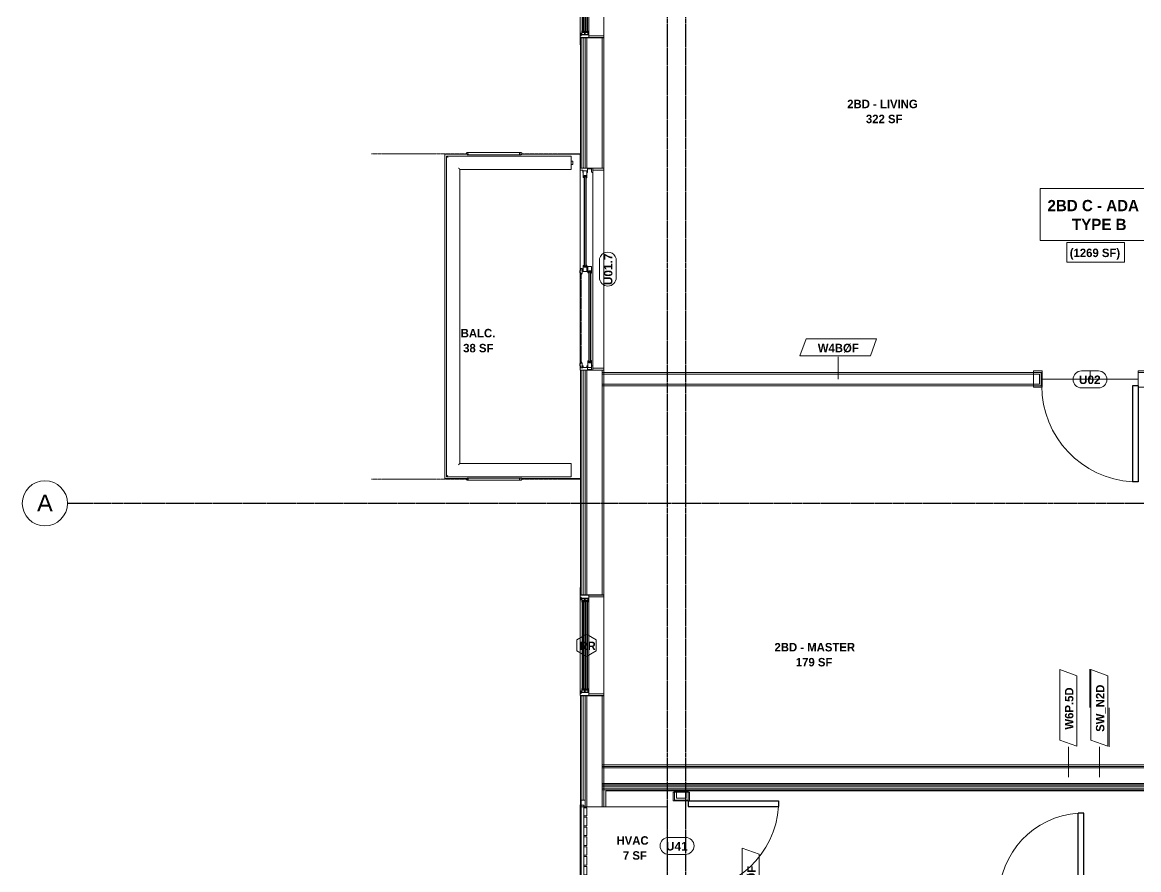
# Model space of a CAD drawing. Header units: inches. Extents: x -4058 to -1781, y 9814 to 12264.
# Drawn here: x -4057.8 to -3662.6, y 11717.5 to 12017.5 of the extents above; entities that cross this region are included whole.
import ezdxf

# ---------------------------------------------------------------- set-up
doc = ezdxf.new("R2010")
doc.units = ezdxf.units.IN
doc.header["$MEASUREMENT"] = 0
for name, pattern in [('Center 1_4_', [0.53125, 0.25, -0.09375, 0.09375, -0.09375]), ('Dash', [0.25, 0.125, -0.125]), ('Grid Line 1_2_', [0.875, 0.5, -0.125, 0.125, -0.125])]:
    doc.linetypes.add(name, pattern=pattern)
for name, color, linetype, lineweight in [('0-1', 7, 'Continuous', 5), ('0-2', 7, 'Continuous', 9), ('0-4', 165, 'Continuous', 5), ('A-AREA-IDEN', 2, 'Continuous', 9), ('A-DETL-CNTR-1', 7, 'Center 1_4_', 9), ('A-DETL-GENF-1', 7, 'Continuous', 9), ('A-DETL-GENF-2', 92, 'Continuous', 18), ('A-DETL-GENF-HDLN-1', 7, 'Dash', 9), ('A-DETL-GENF-HDLN-2', 1, 'Continuous', 18), ('A-DOOR', 31, 'Continuous', 18), ('A-DOOR-1', 7, 'Continuous', 9), ('A-DOOR-3', 31, 'Continuous', 9), ('A-DOOR-4', 31, 'Continuous', 30), ('A-DOOR-FRAM-1', 7, 'Continuous', 9), ('A-DOOR-IDEN', 31, 'Continuous', 9), ('A-FLOR-1', 7, 'Continuous', 9), ('A-FLOR-2', 192, 'Continuous', 9), ('A-FLOR-HRAL-1', 7, 'Continuous', 9), ('A-GENM-1', 7, 'Continuous', 9), ('A-GLAZ', 151, 'Continuous', 18), ('A-GLAZ-1', 10, 'Continuous', 30), ('A-GLAZ-2', 7, 'Continuous', 9), ('A-GLAZ-IDEN', 152, 'Continuous', 9), ('A-WALL', 113, 'Continuous', 18), ('A-WALL-1', 7, 'Continuous', 9), ('A-WALL-2', 250, 'Continuous', 18), ('A-WALL-3', 113, 'Continuous', 9), ('A-WALL-IDEN', 211, 'Continuous', 9), ('I-WALL-1', 7, 'Continuous', 9), ('S-BEAM-1', 7, 'Continuous', 9), ('S-GRID-1', 1, 'Grid Line 1_2_', 30), ('S-GRID-IDEN', 1, 'Continuous', 9), ('S-GRID-IDEN-1', 147, 'Continuous', 9)]:
    doc.layers.add(name, color=color, linetype=linetype, lineweight=lineweight)
doc.styles.add('Arial', font='arial.ttf', dxfattribs={"height": 6})
doc.styles.add('Arial_B', font='arialbd.ttf', dxfattribs={"height": 3})
doc.styles.add('Century Gothic_B', font='GOTHICB.TTF', dxfattribs={"height": 3})
doc.styles.add('Century Gothic_B_1', font='GOTHICB.TTF', dxfattribs={"height": 4})

# ---------------------------------------------------------------- blocks, each defined once
blk = doc.blocks.new('Door-Sliding-Marvin-2_Panel_Patio_Door-Essential - RL-MARVIN ESSENTIAL SLIDING - 6_-0_X6_-10_ - 2ND FLOOR-3440611-UNIT PLANS - 2ND FLOOR')
at = {"layer": 'A-DETL-GENF-1'}
for p, q in [((-32.87, -2.72), (-32.87, -2.27)), ((-32.61, -2.72), (-32.61, -2.27))]:
    blk.add_line(p, q, dxfattribs=at)
at = {"layer": 'A-DETL-GENF-2'}
for p, q in [((-35.75, 4.19), (-35.06, 4.19)), ((-35.75, 0.22), (-35.75, 4.19)), ((-35.06, 4.19), (-35.06, 0.22)), ((35.06, 4.19), (35.75, 4.19)), ((35.06, 0.22), (35.06, 4.19)), ((35.75, 4.19), (35.75, 0.22)), ((-35.06, 0.22), (-35.75, 0.22)), ((-35.75, 0.19), (-34.25, 0.19)), ((-35.75, -4.28), (-35.75, 0.19)), ((-34.25, 0.19), (-34.25, -0.1)), ((35.75, 0.22), (35.06, 0.22)), ((-37.25, -3.19), (-37.25, -3.23)), ((-35.91, -3.19), (-37.25, -3.19)), ((-35.75, -3.23), (-37.25, -3.23)), ((-35.75, -3.08), (-35.91, -3.08)), ((-35.91, -3.19), (-35.91, -3.08)), ((-35.5, -0.25), (-34.39, -0.25)), ((-35.5, -1.63), (-35.5, -0.25)), ((-35.5, -1.63), (-34.25, -1.63)), ((-34.25, -3.31), (-35, -3.31)), ((-35, -3.31), (-35, -4.28)), ((-32.41, -1.94), (-34.81, -1.94)), ((-34.81, -1.94), (-34.81, -3.19)), ((-34.81, -3.19), (-32.46, -3.19)), ((-34.39, -0.25), (-34.25, -0.1)), ((-34.25, -1.63), (-34.25, -1.94)), ((-34.25, -3.19), (-34.25, -3.31)), ((-33.09, -2.13), (-32.34, -2.13)), ((-33.09, -2.88), (-33.09, -2.13)), ((-32.38, -2.88), (-33.09, -2.88)), ((-32.98, -2.27), (-32.98, -2.13)), ((-32.98, -2.72), (-32.98, -2.88)), ((-32.46, -3.19), (-32.38, -2.88)), ((-32.34, -2), (-32.41, -1.94)), ((-32.34, -2.13), (-32.34, -2)), ((-35, -4.28), (-35.75, -4.28))]:
    blk.add_line(p, q, dxfattribs=at)
at = {"layer": 'A-DETL-GENF-HDLN-1'}
blk.add_line((1.75, -3.94), (33.01, -3.94), dxfattribs=at)
at = {"layer": 'A-DETL-GENF-HDLN-2'}
for p, q in [((35.75, 0.19), (34.25, 0.19)), ((34.25, 0.19), (34.25, -0.1)), ((35.75, -4.28), (35.75, 0.19)), ((-32.87, -2.72), (-32.87, -2.27)), ((-32.61, -2.72), (-32.61, -2.27)), ((-1.41, -2), (-1.34, -1.94)), ((-1.41, -2.13), (-1.41, -2)), ((-0.66, -2.13), (-1.41, -2.13)), ((-1.29, -3.19), (-1.38, -2.88)), ((-1.38, -2.88), (-0.66, -2.88)), ((-1.34, -1.94), (0.87, -1.94)), ((0.87, -3.19), (-1.29, -3.19)), ((-1.14, -2.72), (-1.14, -2.27)), ((1.34, -0.25), (-0.88, -0.25)), ((-0.88, -0.25), (-0.88, -1.72)), ((-0.88, -1.5), (1.29, -1.5)), ((0.24, -1.82), (-0.88, -1.72)), ((-0.88, -2.72), (-0.88, -2.27)), ((-0.77, -2.27), (-0.77, -2.13)), ((-0.77, -2.72), (-0.77, -2.88)), ((-0.66, -2.88), (-0.66, -2.13)), ((-0.24, -1.58), (-0.43, -1.58)), ((-0.43, -1.58), (-0.43, -1.68)), ((-0.43, -1.68), (0.43, -1.76)), ((-0.24, -1.51), (-0.24, -1.58)), ((-0.24, -1.62), (-0.24, -1.7)), ((-0.24, -1.62), (0.87, -1.72)), ((-0.24, -4.05), (-0.24, -3.53)), ((-0.24, -3.53), (1.51, -3.53)), ((0.24, -1.82), (0.24, -1.74)), ((0.24, -1.86), (0.43, -1.86)), ((0.24, -1.93), (0.24, -1.86)), ((0.43, -1.86), (0.43, -1.76)), ((0.66, -1.19), (0.66, -0.44)), ((0.66, -0.44), (1.41, -0.44)), ((1.37, -1.19), (0.66, -1.19)), ((0.77, -0.58), (0.77, -0.44)), ((0.77, -1.04), (0.77, -1.19)), ((0.87, -1.72), (0.87, -3.19)), ((0.88, -1.04), (0.88, -0.58)), ((1.14, -1.04), (1.14, -0.58)), ((1.29, -1.5), (1.37, -1.19)), ((1.41, -0.31), (1.34, -0.25)), ((1.41, -0.44), (1.41, -0.31)), ((1.51, -3.53), (1.51, -3.65)), ((1.51, -3.65), (1.75, -3.65)), ((1.51, -3.69), (1.51, -4.05)), ((1.71, -3.69), (1.51, -3.69)), ((1.64, -3.83), (1.64, -3.94)), ((1.64, -3.83), (1.71, -3.83)), ((1.75, -3.94), (1.64, -3.94)), ((1.71, -3.83), (1.71, -3.69)), ((1.75, -3.65), (1.75, -3.94)), ((32.41, -0.31), (32.47, -0.25)), ((32.41, -0.44), (32.41, -0.31)), ((33.16, -0.44), (32.41, -0.44)), ((32.52, -1.5), (32.44, -1.19)), ((32.44, -1.19), (33.16, -1.19)), ((32.47, -0.25), (34.84, -0.25)), ((34.84, -1.5), (32.52, -1.5)), ((32.68, -1.04), (32.68, -0.58)), ((32.93, -1.04), (32.93, -0.58)), ((33.25, -3.65), (33.01, -3.65)), ((33.01, -3.65), (33.01, -3.94)), ((33.01, -3.94), (33.12, -3.94)), ((33.04, -0.58), (33.04, -0.44)), ((33.04, -1.04), (33.04, -1.19)), ((33.05, -3.69), (33.25, -3.69)), ((33.05, -3.83), (33.05, -3.69)), ((33.12, -3.83), (33.05, -3.83)), ((33.12, -3.83), (33.12, -3.94)), ((33.16, -1.19), (33.16, -0.44)), ((33.25, -3.53), (33.25, -3.65)), ((35, -3.53), (33.25, -3.53)), ((33.25, -3.69), (33.25, -4.05)), ((34.39, -0.25), (34.25, -0.1)), ((35.5, -1.63), (34.25, -1.63)), ((34.25, -1.63), (34.25, -1.94)), ((34.81, -1.94), (34.25, -1.94)), ((34.81, -3.19), (34.25, -3.19)), ((34.25, -3.19), (34.25, -3.31)), ((34.25, -3.31), (35, -3.31)), ((35.5, -0.25), (34.39, -0.25)), ((34.81, -1.94), (34.81, -3.19)), ((34.84, -0.25), (34.84, -1.5)), ((35, -3.31), (35, -4.28)), ((35.5, -1.63), (35.5, -0.25)), ((35.75, -3.08), (35.9, -3.08)), ((35.75, -3.23), (37.25, -3.23)), ((35.9, -3.19), (35.9, -3.08)), ((35.9, -3.19), (37.25, -3.19)), ((37.25, -3.19), (37.25, -3.23)), ((0.34, -4.05), (-0.24, -4.05)), ((0.6, -4.36), (0.34, -4.05)), ((1.35, -4.36), (0.6, -4.36)), ((1.35, -4.05), (1.51, -4.05)), ((1.35, -4.05), (1.35, -4.36)), ((33.41, -4.05), (33.25, -4.05)), ((33.41, -4.05), (33.41, -4.36)), ((33.41, -4.36), (34.16, -4.36)), ((34.16, -4.36), (34.42, -4.05)), ((34.42, -4.05), (35, -4.05)), ((35, -4.28), (35.75, -4.28))]:
    blk.add_line(p, q, dxfattribs=at)
at = {"layer": 'A-DOOR'}
for p, q in [((-32.98, -2.13), (-0.77, -2.13)), ((-32.98, -2.27), (-0.77, -2.27)), ((-32.98, -2.72), (-0.77, -2.72)), ((-32.98, -2.88), (-0.77, -2.88)), ((0.77, -0.44), (33.04, -0.44)), ((0.77, -0.58), (33.04, -0.58)), ((0.77, -1.04), (33.04, -1.04)), ((0.77, -1.19), (33.04, -1.19))]:
    blk.add_line(p, q, dxfattribs=at)
at = {"layer": 'A-DOOR-1'}
for p, q in [((-40.68, -4.25), (-40.68, -4.19)), ((-35.75, -4.25), (-40.68, -4.25)), ((-35.75, -4.25), (-35.75, -4.19)), ((35.75, -4.19), (-35.75, -4.19)), ((35.75, -4.25), (-35.75, -4.25)), ((35.75, -4.19), (35.75, -4.25))]:
    blk.add_line(p, q, dxfattribs=at)
at = {"layer": 'A-DOOR-FRAM-1'}
for p, q in [((-35.75, 0.19), (35.75, 0.19)), ((-35.75, -4.28), (-35.75, 0.19)), ((35.75, 0.19), (35.75, -4.28)), ((35.75, -4.28), (-35.75, -4.28))]:
    blk.add_line(p, q, dxfattribs=at)
blk = doc.blocks.new('Window-Double_Hung-Marvin-Essential - 1-WIDE _TEMP LOWER_ ESDH3066-3454270-UNIT PLANS - 2ND FLOOR')
at = {"layer": 'A-DETL-GENF-HDLN-1'}
blk.add_line((16.1, 4.22), (-16.5, 4.22), dxfattribs=at)
at = {"layer": 'A-DETL-GENF-HDLN-2'}
for p, q in [((-17.75, 4.28), (-17.16, 4.28)), ((-17.75, 4.28), (-17.75, 1.19)), ((-17.08, 3.87), (-17.16, 4.28)), ((-16.85, 4.25), (-16.85, 3.87)), ((-16.3, 4.25), (-16.85, 4.25)), ((-16.3, 4.01), (-16.3, 4.25)), ((-16.18, 4.01), (-16.3, 4.01)), ((-16.19, 3.97), (-16.1, 3.97)), ((-16.19, 3.87), (-16.19, 3.97)), ((-16.18, 4.22), (-16.1, 4.22)), ((-16.18, 4.22), (-16.18, 4.01)), ((-16.1, 3.97), (-16.1, 4.22)), ((16.18, 4.22), (16.1, 4.22)), ((16.1, 3.97), (16.1, 4.22)), ((16.19, 3.97), (16.1, 3.97)), ((16.18, 4.22), (16.18, 4.01)), ((16.18, 4.01), (16.3, 4.01)), ((16.19, 3.87), (16.19, 3.97)), ((16.3, 4.01), (16.3, 4.25)), ((16.3, 4.25), (16.85, 4.25)), ((16.85, 4.25), (16.85, 3.87)), ((17.08, 3.87), (17.16, 4.28)), ((17.75, 4.28), (17.16, 4.28)), ((17.75, 4.28), (17.75, 1.19)), ((-19.25, 3.23), (-19.25, 3.19)), ((-17.75, 3.23), (-19.25, 3.23)), ((-19.25, 3.19), (-17.9, 3.19)), ((-17.9, 3.19), (-17.9, 3.08)), ((-17.9, 3.08), (-17.75, 3.08)), ((-16.72, 1.19), (-17.75, 1.19)), ((-17.13, 1.16), (-17.13, -4.19)), ((-17.08, 3.87), (-16.19, 3.87)), ((-16.38, 3.77), (-16.72, 3.77)), ((-16.72, 3.77), (-16.72, 1.19)), ((-15.34, 3.69), (-16.56, 3.69)), ((-16.56, 2.75), (-16.56, 3.69)), ((-16.56, 2.75), (-15.34, 2.75)), ((-15.34, 2.47), (-16.56, 2.47)), ((-16.56, 1.53), (-16.56, 2.47)), ((-16.56, 1.53), (-15.34, 1.53)), ((-16.38, 3.87), (-16.38, 3.77)), ((-15.94, 2.87), (-15.94, 3.59)), ((-15.94, 3.59), (-15.28, 3.59)), ((-15.28, 2.87), (-15.94, 2.87)), ((-15.94, 1.65), (-15.94, 2.37)), ((-15.94, 2.37), (-15.28, 2.37)), ((-15.28, 1.65), (-15.94, 1.65)), ((-15.84, 2.88), (-15.84, 3.57)), ((-15.84, 1.66), (-15.84, 2.35)), ((-15.54, 3.01), (-15.54, 3.45)), ((-15.54, 1.79), (-15.54, 2.23)), ((-15.34, 3.69), (-15.28, 3.63)), ((-15.34, 2.75), (-15.28, 2.81)), ((-15.34, 2.47), (-15.28, 2.41)), ((-15.34, 1.53), (-15.28, 1.59)), ((-15.28, 3.59), (-15.28, 3.63)), ((-15.28, 2.81), (-15.28, 2.87)), ((-15.28, 2.37), (-15.28, 2.41)), ((-15.28, 1.59), (-15.28, 1.65)), ((15.34, 3.69), (15.28, 3.63)), ((15.28, 3.59), (15.28, 3.63)), ((15.94, 3.59), (15.28, 3.59)), ((15.28, 2.81), (15.28, 2.87)), ((15.28, 2.87), (15.94, 2.87)), ((15.34, 2.75), (15.28, 2.81)), ((15.34, 2.47), (15.28, 2.41)), ((15.28, 2.37), (15.28, 2.41)), ((15.94, 2.37), (15.28, 2.37)), ((15.28, 1.59), (15.28, 1.65)), ((15.28, 1.65), (15.94, 1.65)), ((15.34, 1.53), (15.28, 1.59)), ((15.34, 3.69), (16.56, 3.69)), ((16.56, 2.75), (15.34, 2.75)), ((15.34, 2.47), (16.56, 2.47)), ((16.56, 1.53), (15.34, 1.53)), ((15.54, 3.01), (15.54, 3.45)), ((15.54, 1.79), (15.54, 2.23)), ((15.84, 2.88), (15.84, 3.57)), ((15.84, 1.66), (15.84, 2.35)), ((15.94, 2.87), (15.94, 3.59)), ((15.94, 1.65), (15.94, 2.37)), ((17.08, 3.87), (16.19, 3.87)), ((16.38, 3.87), (16.38, 3.77)), ((16.38, 3.77), (16.72, 3.77)), ((16.56, 2.75), (16.56, 3.69)), ((16.56, 1.53), (16.56, 2.47)), ((16.72, 3.77), (16.72, 1.19)), ((16.72, 1.19), (17.75, 1.19)), ((17.12, -4.19), (17.12, 1.16)), ((17.75, 3.23), (19.25, 3.23)), ((17.9, 3.08), (17.75, 3.08)), ((17.9, 3.19), (17.9, 3.08)), ((19.25, 3.19), (17.9, 3.19)), ((19.25, 3.23), (19.25, 3.19)), ((-17.13, -4.19), (-17.75, -4.19)), ((17.12, -4.19), (17.75, -4.19))]:
    blk.add_line(p, q, dxfattribs=at)
at = {"layer": 'A-GLAZ'}
for p, q in [((15.84, 3.57), (-15.84, 3.57)), ((15.84, 3.45), (-15.84, 3.45)), ((15.84, 3.01), (-15.84, 3.01)), ((15.84, 2.88), (-15.84, 2.88)), ((15.84, 2.35), (-15.84, 2.35)), ((15.84, 2.23), (-15.84, 2.23)), ((15.84, 1.79), (-15.84, 1.79)), ((15.84, 1.66), (-15.84, 1.66))]:
    blk.add_line(p, q, dxfattribs=at)
at = {"layer": 'A-GLAZ-1'}
for p, q in [((-17.75, 4.28), (-17.75, 1.19)), ((17.75, 1.19), (17.75, 4.28)), ((-17.75, 1.16), (-17.75, -4.19)), ((17.75, -4.19), (17.75, 1.16))]:
    blk.add_line(p, q, dxfattribs=at)
at = {"layer": 'A-GLAZ-2'}
for p, q in [((17.75, 4.28), (-17.75, 4.28)), ((20.46, 4.25), (17.75, 4.25)), ((17.75, 4.19), (20.46, 4.19)), ((20.46, 4.19), (20.46, 4.25)), ((-17.75, 1.19), (17.75, 1.19)), ((-17.75, -4.19), (17.75, -4.19))]:
    blk.add_line(p, q, dxfattribs=at)
blk = doc.blocks.new('V-Series_EWC4_SPVU_RFA_2015 - 2ND AND 3RD FLOOR-2226480-UNIT PLANS - 2ND FLOOR')
at = {"layer": 'A-GENM-1'}
for p, q in [((-3859.97, 11740.34), (-3859.97, 11739.78)), ((-3858.97, 11740.34), (-3859.97, 11740.34)), ((-3859.97, 11739.78), (-3859.97, 11711.9)), ((-3858.97, 11739.78), (-3859.97, 11739.78)), ((-3859.97, 11739.78), (-3858.97, 11739.78)), ((-3858.97, 11739.78), (-3858.97, 11740.34)), ((-3858.97, 11711.9), (-3858.97, 11739.78)), ((-3829.54, 11739.78), (-3858.97, 11739.78)), ((-3858.97, 11739.78), (-3858.97, 11739.34)), ((-3858.97, 11739.34), (-3857.97, 11739.34)), ((-3857.97, 11739.34), (-3857.97, 11736.54)), ((-3829.54, 11711.9), (-3829.54, 11739.78)), ((-3857.97, 11736.54), (-3858.97, 11736.54)), ((-3858.97, 11736.54), (-3858.97, 11736.04)), ((-3858.97, 11736.04), (-3857.97, 11736.04)), ((-3857.97, 11736.04), (-3857.97, 11733.06)), ((-3857.97, 11733.06), (-3858.97, 11733.06)), ((-3858.97, 11733.06), (-3858.97, 11732.56)), ((-3858.97, 11732.56), (-3857.97, 11732.56)), ((-3857.97, 11732.56), (-3857.97, 11729.57)), ((-3857.97, 11729.57), (-3858.97, 11729.57)), ((-3858.97, 11729.57), (-3858.97, 11729.07)), ((-3858.97, 11729.07), (-3857.97, 11729.07)), ((-3857.97, 11729.07), (-3857.97, 11726.09)), ((-3857.97, 11726.09), (-3858.97, 11726.09)), ((-3858.97, 11726.09), (-3858.97, 11725.59)), ((-3858.97, 11725.59), (-3857.97, 11725.59)), ((-3857.97, 11722.61), (-3858.97, 11722.61)), ((-3858.97, 11722.61), (-3858.97, 11722.11)), ((-3857.97, 11725.59), (-3857.97, 11722.61)), ((-3858.97, 11722.11), (-3857.97, 11722.11)), ((-3857.97, 11719.12), (-3858.97, 11719.12)), ((-3858.97, 11719.12), (-3858.97, 11718.62)), ((-3858.97, 11718.62), (-3857.97, 11718.62)), ((-3857.97, 11722.11), (-3857.97, 11719.12)), ((-3857.97, 11718.62), (-3857.97, 11715.64)), ((-3857.97, 11715.64), (-3858.97, 11715.64)), ((-3858.97, 11715.64), (-3858.97, 11715.14)), ((-3858.97, 11715.14), (-3857.97, 11715.14)), ((-3857.97, 11715.14), (-3857.97, 11712.34)), ((-3859.97, 11711.9), (-3858.97, 11711.9)), ((-3859.97, 11711.9), (-3859.97, 11711.34)), ((-3858.97, 11711.9), (-3859.97, 11711.9)), ((-3859.97, 11711.34), (-3858.97, 11711.34)), ((-3857.97, 11712.34), (-3858.97, 11712.34)), ((-3858.97, 11712.34), (-3858.97, 11711.9)), ((-3858.97, 11711.34), (-3858.97, 11711.9)), ((-3858.97, 11711.9), (-3829.54, 11711.9))]:
    blk.add_line(p, q, dxfattribs=at)
blk = doc.blocks.new('Perforated Panel at Magic-Pak - hvac panel - 2nd floor 2-2702973-UNIT PLANS - 2ND FLOOR')
at = {"layer": 'A-GLAZ-2'}
for p, q in [((19.01, 4.19), (-19.01, 4.19)), ((-19.01, 4.12), (19.01, 4.12))]:
    blk.add_line(p, q, dxfattribs=at)
blk = doc.blocks.new('Window-Double_Hung-Marvin-Essential - 2-WIDE _TEMP ALL LOW_ ESDH3066-3454271-UNIT PLANS - 2ND FLOOR')
at = {"layer": 'A-DETL-GENF-HDLN-1'}
blk.add_line((16.1, -4.22), (-16.5, -4.22), dxfattribs=at)
at = {"layer": 'A-DETL-GENF-HDLN-2'}
for p, q in [((-17.13, 4.19), (-17.75, 4.19)), ((-17.13, -1.16), (-17.13, 4.19)), ((17.12, 4.19), (17.75, 4.19)), ((17.12, 4.19), (17.12, -1.16)), ((-19.25, -3.23), (-19.25, -3.19)), ((-19.25, -3.19), (-17.9, -3.19)), ((-17.75, -3.23), (-19.25, -3.23)), ((-17.9, -3.19), (-17.9, -3.08)), ((-17.9, -3.08), (-17.75, -3.08)), ((-16.72, -1.19), (-17.75, -1.19)), ((-17.75, -4.28), (-17.75, -1.19)), ((-17.08, -3.87), (-17.16, -4.28)), ((-17.08, -3.87), (-16.19, -3.87)), ((-16.85, -4.25), (-16.85, -3.87)), ((-16.72, -3.77), (-16.72, -1.19)), ((-16.38, -3.77), (-16.72, -3.77)), ((-16.56, -1.53), (-15.34, -1.53)), ((-16.56, -1.53), (-16.56, -2.47)), ((-15.34, -2.47), (-16.56, -2.47)), ((-16.56, -2.75), (-15.34, -2.75)), ((-16.56, -2.75), (-16.56, -3.69)), ((-15.34, -3.69), (-16.56, -3.69)), ((-16.38, -3.87), (-16.38, -3.77)), ((-16.19, -3.87), (-16.19, -3.97)), ((-15.28, -1.65), (-15.94, -1.65)), ((-15.94, -1.65), (-15.94, -2.37)), ((-15.94, -2.37), (-15.28, -2.37)), ((-15.28, -2.87), (-15.94, -2.87)), ((-15.94, -2.87), (-15.94, -3.59)), ((-15.94, -3.59), (-15.28, -3.59)), ((-15.84, -1.66), (-15.84, -2.35)), ((-15.84, -2.88), (-15.84, -3.57)), ((-15.54, -1.79), (-15.54, -2.23)), ((-15.54, -3.01), (-15.54, -3.45)), ((-15.34, -1.53), (-15.28, -1.59)), ((-15.34, -2.47), (-15.28, -2.41)), ((-15.34, -2.75), (-15.28, -2.81)), ((-15.34, -3.69), (-15.28, -3.63)), ((-15.28, -1.59), (-15.28, -1.65)), ((-15.28, -2.37), (-15.28, -2.41)), ((-15.28, -2.81), (-15.28, -2.87)), ((-15.28, -3.59), (-15.28, -3.63)), ((15.34, -1.53), (15.28, -1.59)), ((15.28, -1.59), (15.28, -1.65)), ((15.28, -1.65), (15.94, -1.65)), ((15.28, -2.37), (15.28, -2.41)), ((15.94, -2.37), (15.28, -2.37)), ((15.34, -2.47), (15.28, -2.41)), ((15.34, -2.75), (15.28, -2.81)), ((15.28, -2.81), (15.28, -2.87)), ((15.28, -2.87), (15.94, -2.87)), ((15.28, -3.59), (15.28, -3.63)), ((15.94, -3.59), (15.28, -3.59)), ((15.34, -3.69), (15.28, -3.63)), ((16.56, -1.53), (15.34, -1.53)), ((15.34, -2.47), (16.56, -2.47)), ((16.56, -2.75), (15.34, -2.75)), ((15.34, -3.69), (16.56, -3.69)), ((15.54, -1.79), (15.54, -2.23)), ((15.54, -3.01), (15.54, -3.45)), ((15.84, -1.66), (15.84, -2.35)), ((15.84, -2.88), (15.84, -3.57)), ((15.94, -1.65), (15.94, -2.37)), ((15.94, -2.87), (15.94, -3.59)), ((17.08, -3.87), (16.19, -3.87)), ((16.19, -3.87), (16.19, -3.97)), ((16.38, -3.87), (16.38, -3.77)), ((16.38, -3.77), (16.72, -3.77)), ((16.56, -1.53), (16.56, -2.47)), ((16.56, -2.75), (16.56, -3.69)), ((16.72, -3.77), (16.72, -1.19)), ((16.72, -1.19), (17.75, -1.19)), ((16.85, -4.25), (16.85, -3.87)), ((17.08, -3.87), (17.16, -4.28)), ((17.75, -4.28), (17.75, -1.19)), ((17.9, -3.08), (17.75, -3.08)), ((17.75, -3.23), (19.25, -3.23)), ((17.9, -3.19), (17.9, -3.08)), ((19.25, -3.19), (17.9, -3.19)), ((19.25, -3.23), (19.25, -3.19)), ((-17.75, -4.28), (-17.16, -4.28)), ((-16.3, -4.25), (-16.85, -4.25)), ((-16.18, -4.01), (-16.3, -4.01)), ((-16.3, -4.01), (-16.3, -4.25)), ((-16.19, -3.97), (-16.1, -3.97)), ((-16.18, -4.22), (-16.18, -4.01)), ((-16.18, -4.22), (-16.1, -4.22)), ((-16.1, -3.97), (-16.1, -4.22)), ((16.19, -3.97), (16.1, -3.97)), ((16.1, -3.97), (16.1, -4.22)), ((16.18, -4.22), (16.1, -4.22)), ((16.18, -4.22), (16.18, -4.01)), ((16.18, -4.01), (16.3, -4.01)), ((16.3, -4.01), (16.3, -4.25)), ((16.3, -4.25), (16.85, -4.25)), ((17.75, -4.28), (17.16, -4.28))]:
    blk.add_line(p, q, dxfattribs=at)
at = {"layer": 'A-GLAZ'}
for p, q in [((15.84, -1.66), (-15.84, -1.66)), ((15.84, -1.79), (-15.84, -1.79)), ((15.84, -2.23), (-15.84, -2.23)), ((15.84, -2.35), (-15.84, -2.35)), ((15.84, -2.88), (-15.84, -2.88)), ((15.84, -3.01), (-15.84, -3.01)), ((15.84, -3.45), (-15.84, -3.45)), ((15.84, -3.57), (-15.84, -3.57))]:
    blk.add_line(p, q, dxfattribs=at)
at = {"layer": 'A-GLAZ-1'}
for p, q in [((-17.75, -1.16), (-17.75, 4.19)), ((17.75, 4.19), (17.75, -1.16)), ((-17.75, -4.28), (-17.75, -1.19)), ((17.75, -1.19), (17.75, -4.28))]:
    blk.add_line(p, q, dxfattribs=at)
at = {"layer": 'A-GLAZ-2'}
for p, q in [((-17.75, 4.19), (17.75, 4.19)), ((-17.75, -1.19), (17.75, -1.19)), ((17.75, -4.28), (-17.75, -4.28)), ((17.75, -4.19), (20.21, -4.19)), ((20.21, -4.25), (17.75, -4.25)), ((20.21, -4.19), (20.21, -4.25))]:
    blk.add_line(p, q, dxfattribs=at)
blk = doc.blocks.new('Railing - Baluster_01-2700443-UNIT PLANS - 2ND FLOOR')
at = {"layer": 'A-FLOR-HRAL-1'}
for p, q in [((-0.59, 1.18), (0.59, 1.18)), ((-0.59, 0.59), (-0.59, 1.18)), ((0.59, 1.18), (0.59, 0.59))]:
    blk.add_line(p, q, dxfattribs=at)
blk = doc.blocks.new('Railing - Railing-3415184-UNIT PLANS - 2ND FLOOR')
at = {"layer": 'A-FLOR-HRAL-1'}
for p, q in [((-3863.47, 11970.16), (-3907.59, 11970.16)), ((-3907.59, 11970.16), (-3907.59, 11856.61)), ((-3863.47, 11970.16), (-3863.47, 11969.69)), ((-3863.47, 11969.69), (-3863.47, 11965.91)), ((-3902.86, 11965.44), (-3863.47, 11965.44)), ((-3902.86, 11861.34), (-3902.86, 11965.44)), ((-3863.47, 11965.91), (-3863.47, 11965.44)), ((-3863.47, 11861.34), (-3902.86, 11861.34)), ((-3863.47, 11861.34), (-3863.47, 11860.87)), ((-3863.47, 11860.87), (-3863.47, 11857.09)), ((-3863.47, 11857.09), (-3863.47, 11856.61)), ((-3907.59, 11856.61), (-3863.47, 11856.61))]:
    blk.add_line(p, q, dxfattribs=at)
for points, knots in [([(-3907.59, 11970.16), (-3907.59, 11970.16), (-3907.58, 11970.16), (-3907.55, 11970.13), (-3907.52, 11970.1), (-3907.5, 11970.07), (-3907.47, 11970.05), (-3907.44, 11970.02), (-3907.4, 11969.98), (-3907.36, 11969.94), (-3907.32, 11969.9), (-3907.28, 11969.86), (-3907.22, 11969.79), (-3907.16, 11969.73), (-3907.11, 11969.69)], [0, 0, 0, 0, 0.166667, 0.25, 0.333333, 0.416667, 0.458333, 0.5, 0.583333, 0.666667, 0.708333, 0.75, 0.833333, 1, 1, 1, 1]), ([(-3903.33, 11965.91), (-3903.29, 11965.87), (-3903.23, 11965.81), (-3903.15, 11965.73), (-3903.11, 11965.68), (-3903.07, 11965.65), (-3903.04, 11965.62), (-3903.01, 11965.58), (-3902.98, 11965.56), (-3902.95, 11965.53), (-3902.92, 11965.5), (-3902.9, 11965.47), (-3902.87, 11965.45), (-3902.86, 11965.44), (-3902.86, 11965.44)], [0, 0, 0, 0, 0.166667, 0.25, 0.333333, 0.375, 0.416667, 0.5, 0.541667, 0.583333, 0.666667, 0.75, 0.833333, 1, 1, 1, 1]), ([(-3903.33, 11860.87), (-3903.29, 11860.91), (-3903.23, 11860.97), (-3903.15, 11861.05), (-3903.11, 11861.09), (-3903.07, 11861.13), (-3903.04, 11861.16), (-3903.01, 11861.19), (-3902.98, 11861.22), (-3902.95, 11861.25), (-3902.92, 11861.28), (-3902.9, 11861.3), (-3902.87, 11861.33), (-3902.86, 11861.34), (-3902.86, 11861.34)], [0, 0, 0, 0, 0.166667, 0.25, 0.333333, 0.375, 0.416667, 0.5, 0.541667, 0.583333, 0.666667, 0.75, 0.833333, 1, 1, 1, 1]), ([(-3907.59, 11856.61), (-3907.59, 11856.61), (-3907.58, 11856.62), (-3907.55, 11856.65), (-3907.52, 11856.68), (-3907.5, 11856.71), (-3907.47, 11856.73), (-3907.44, 11856.76), (-3907.4, 11856.8), (-3907.36, 11856.84), (-3907.32, 11856.88), (-3907.29, 11856.92), (-3907.22, 11856.98), (-3907.15, 11857.04), (-3907.11, 11857.09)], [0, 0, 0, 0, 0.166667, 0.25, 0.333333, 0.416667, 0.458333, 0.5, 0.583333, 0.666667, 0.708333, 0.75, 0.833333, 1, 1, 1, 1])]:
    blk.add_open_spline(points, degree=3, knots=knots, dxfattribs=at)
at = {"rotation": 269.9999999999996}
blk.add_blockref('Railing - Baluster_01-2700443-UNIT PLANS - 2ND FLOOR', (-3864.06, 11967.8), dxfattribs=at)
blk = doc.blocks.new('Walls 80 - Walls 1-3288214-UNIT PLANS - 2ND FLOOR')
at = {"layer": 'S-BEAM-1'}
for p, q in [((-3881.32, 11971.36), (-3900.27, 11971.36)), ((-3900.27, 11970.61), (-3881.32, 11970.61))]:
    blk.add_line(p, q, dxfattribs=at)
at = {"layer": 'S-BEAM-1', "flags": 128}
for points in [[(-3881.32, 11971.36), (-3881.42, 11971.35), (-3881.51, 11971.32), (-3881.59, 11971.27), (-3881.65, 11971.2), (-3881.7, 11971.12), (-3881.72, 11971.03), (-3881.72, 11970.94), (-3881.7, 11970.85), (-3881.65, 11970.77), (-3881.59, 11970.7), (-3881.51, 11970.65), (-3881.42, 11970.62), (-3881.32, 11970.61)], [(-3881.32, 11970.61), (-3881.23, 11970.62), (-3881.14, 11970.65), (-3881.06, 11970.7), (-3880.99, 11970.77), (-3880.95, 11970.85), (-3880.93, 11970.94), (-3880.93, 11971.03), (-3880.95, 11971.12), (-3880.99, 11971.2), (-3881.06, 11971.27), (-3881.14, 11971.32), (-3881.23, 11971.35), (-3881.32, 11971.36)]]:
    blk.add_lwpolyline(points, dxfattribs=at)
at = {"layer": 'S-BEAM-1'}
blk.add_ellipse((-3900.27, 11970.99), major_axis=(0, 0.375), ratio=0.93544, start_param=0, end_param=2.081897, dxfattribs=at)
blk = doc.blocks.new('Walls 81 - Walls 1-3288223-UNIT PLANS - 2ND FLOOR')
at = {"layer": 'S-BEAM-1'}
for p, q in [((-3881.32, 11856.16), (-3900.27, 11856.16)), ((-3900.27, 11855.41), (-3881.32, 11855.41))]:
    blk.add_line(p, q, dxfattribs=at)
at = {"layer": 'S-BEAM-1', "flags": 128}
for points in [[(-3881.32, 11856.16), (-3881.42, 11856.15), (-3881.51, 11856.12), (-3881.59, 11856.07), (-3881.65, 11856), (-3881.7, 11855.92), (-3881.72, 11855.83), (-3881.72, 11855.74), (-3881.7, 11855.65), (-3881.65, 11855.57), (-3881.59, 11855.5), (-3881.51, 11855.45), (-3881.42, 11855.42), (-3881.32, 11855.41)], [(-3881.32, 11855.41), (-3881.23, 11855.42), (-3881.14, 11855.45), (-3881.06, 11855.5), (-3880.99, 11855.57), (-3880.95, 11855.65), (-3880.93, 11855.74), (-3880.93, 11855.83), (-3880.95, 11855.92), (-3880.99, 11856), (-3881.06, 11856.07), (-3881.14, 11856.12), (-3881.23, 11856.15), (-3881.32, 11856.16)]]:
    blk.add_lwpolyline(points, dxfattribs=at)
at = {"layer": 'S-BEAM-1'}
blk.add_ellipse((-3900.27, 11855.79), major_axis=(0, 0.375), ratio=0.93544, start_param=1.047198, end_param=3.141593, dxfattribs=at)
blk = doc.blocks.new('CTR - 1st Phase - Shell_rvt-1-UNIT PLANS - 2ND FLOOR')
at = {"layer": 'A-DETL-CNTR-1'}
for p, q in [((-3899.86, 11970.99), (-3934.11, 11970.99)), ((-3860.22, 11970.99), (-3880.93, 11970.99)), ((-3899.86, 11855.79), (-3934.11, 11855.79)), ((-3860.22, 11855.79), (-3880.93, 11855.79))]:
    blk.add_line(p, q, dxfattribs=at)
at = {"layer": 'A-FLOR-1'}
for p, q in [((-3900.19, 11970.8), (-3908.22, 11970.8)), ((-3908.22, 11970.8), (-3908.22, 11855.98)), ((-3860.29, 11970.8), (-3880.98, 11970.8)), ((-3908.22, 11855.98), (-3900.19, 11855.98)), ((-3880.98, 11855.98), (-3860.22, 11855.98))]:
    blk.add_line(p, q, dxfattribs=at)
at = {"layer": 'A-WALL-1'}
for p, q in [((-3857.19, 12012.04), (-3857.22, 12012.04)), ((-3851.85, 11965.88), (-3851.85, 12012.04)), ((-3860.22, 12009.58), (-3860.22, 11965.88)), ((-3855.85, 11965.88), (-3855.82, 11965.88)), ((-3860.22, 11894.38), (-3860.22, 11817.39)), ((-3855.82, 11894.38), (-3855.85, 11894.38)), ((-3851.85, 11814.68), (-3851.85, 11894.38)), ((-3857.22, 11814.68), (-3857.19, 11814.68)), ((-3860.22, 11779.18), (-3860.22, 11740.4)), ((-3857.19, 11779.18), (-3857.22, 11779.18)), ((-3851.85, 11739.78), (-3851.85, 11779.18)), ((-3859.97, 11740.4), (-3859.97, 11742.15)), ((-3859.97, 11742.15), (-3858.47, 11742.15)), ((-3858.47, 11742.15), (-3858.47, 11739.78)), ((-3860.22, 11740.4), (-3859.97, 11740.4)), ((-3858.47, 11739.78), (-3851.85, 11739.78))]:
    blk.add_line(p, q, dxfattribs=at)
at = {"layer": 'A-WALL-2'}
for p, q in [((-3859.97, 12012.04), (-3859.97, 11965.88)), ((-3859.22, 12012.04), (-3859.22, 11965.88)), ((-3858.47, 12012.04), (-3858.47, 11965.88)), ((-3857.97, 12012.04), (-3857.97, 11965.88)), ((-3852.47, 12012.04), (-3852.47, 11965.88)), ((-3859.97, 11894.38), (-3859.97, 11814.68)), ((-3859.22, 11894.38), (-3859.22, 11814.68)), ((-3858.47, 11894.38), (-3858.47, 11814.68)), ((-3857.97, 11894.38), (-3857.97, 11814.68)), ((-3852.47, 11894.38), (-3852.47, 11814.68)), ((-3859.97, 11779.18), (-3859.97, 11742.15)), ((-3859.22, 11779.18), (-3859.22, 11742.15)), ((-3858.47, 11779.18), (-3858.47, 11742.15)), ((-3857.97, 11779.18), (-3857.97, 11739.78)), ((-3852.47, 11779.18), (-3852.47, 11739.78))]:
    blk.add_line(p, q, dxfattribs=at)
at = {"layer": '0-2'}
for name, p, rotation in [('Window-Double_Hung-Marvin-Essential - 2-WIDE _TEMP ALL LOW_ ESDH3066-3454271-UNIT PLANS - 2ND FLOOR', (-3856.04, 12029.79), 269.9999999999999), ('Door-Sliding-Marvin-2_Panel_Patio_Door-Essential - RL-MARVIN ESSENTIAL SLIDING - 6_-0_X6_-10_ - 2ND FLOOR-3440611-UNIT PLANS - 2ND FLOOR', (-3856.04, 11930.13), 269.9999999999999), ('Window-Double_Hung-Marvin-Essential - 1-WIDE _TEMP LOWER_ ESDH3066-3454270-UNIT PLANS - 2ND FLOOR', (-3856.04, 11796.93), 89.99999999999991), ('Perforated Panel at Magic-Pak - hvac panel - 2nd floor 2-2702973-UNIT PLANS - 2ND FLOOR', (-3856.04, 11721.39), 89.99999999999991)]:
    blk.add_blockref(name, p, dxfattribs=dict(at, rotation=rotation))
for name in ['Walls 80 - Walls 1-3288214-UNIT PLANS - 2ND FLOOR', 'Railing - Railing-3415184-UNIT PLANS - 2ND FLOOR', 'Walls 81 - Walls 1-3288223-UNIT PLANS - 2ND FLOOR', 'V-Series_EWC4_SPVU_RFA_2015 - 2ND AND 3RD FLOOR-2226480-UNIT PLANS - 2ND FLOOR']:
    blk.add_blockref(name, (0, 0), dxfattribs=at)
blk = doc.blocks.new('CTR - 1st Phase - Common Walls_rvt-1-UNIT PLANS - 2ND FLOOR')
at = {"layer": 'A-WALL-2'}
for p, q in [((-3501.67, 11754), (-3852.47, 11754)), ((-3501.67, 11753.5), (-3852.47, 11753.5)), ((-3504.67, 11748), (-3852.47, 11748)), ((-3504.67, 11747.5), (-3852.47, 11747.5)), ((-3504.67, 11747), (-3852.47, 11747)), ((-3504.67, 11746.38), (-3852.47, 11746.38))]:
    blk.add_line(p, q, dxfattribs=at)
at = {"layer": 'I-WALL-1'}
for p, q in [((-3554.28, 11754.63), (-3852.47, 11754.63)), ((-3852.47, 11754.63), (-3852.47, 11745.75)), ((-3852.47, 11745.75), (-3505.3, 11745.75))]:
    blk.add_line(p, q, dxfattribs=at)
blk = doc.blocks.new('Grid - Grid Head - Circle-1738874-UNIT PLANS - 2ND FLOOR')
at = {"layer": 'S-GRID-IDEN-1'}
for start, end in [(360, 180), (180, 360)]:
    blk.add_arc((0, 0), 0.25, start, end, dxfattribs=at)
blk = doc.blocks.new('CTR - 1st Phase - Structure_rvt-1-UNIT PLANS - 2ND FLOOR')
at = {"layer": 'S-GRID-1'}
for p, q in [((-3829.32, 9814.03), (-3829.32, 12247.5)), ((-3822.82, 9814.03), (-3822.82, 12247.5)), ((-1781.27, 11847.19), (-4041.78, 11847.19))]:
    blk.add_line(p, q, dxfattribs=at)
at = {"layer": '0-4', "xscale": 31.99999999999999, "yscale": 31.99999999999999, "zscale": 31.99999999999999, "rotation": 89.99999999999987}
blk.add_blockref('Grid - Grid Head - Circle-1738874-UNIT PLANS - 2ND FLOOR', (-4049.78, 11847.19), dxfattribs=at)
at = {"layer": 'S-GRID-IDEN', "insert": (-4052.58, 11850.32), "char_height": 6, "width": 6.767, "attachment_point": 1, "style": 'Arial'}
blk.add_mtext('A', dxfattribs=at)
blk = doc.blocks.new('SWING - SINGLE - FLUSH - SWING - FLUSH - 2-10 x 6-8 - PRIVACY-4346068-UNIT PLANS - 2ND FLOOR')
at = {"layer": 'A-DOOR-3'}
for p, q in [((-20, 2.37), (-20, 2.87)), ((-20, 2.87), (-17, 2.87)), ((-20, 2.37), (-17, 2.37)), ((-20, -2.88), (-20, 2.37)), ((-17, 2.37), (-20, 2.37)), ((-17, 2.87), (-17, 2.37)), ((-17, 2.37), (-17, -2.88)), ((17, 2.37), (17, 2.87)), ((17, 2.87), (20, 2.87)), ((17, 2.37), (20, 2.37)), ((17, -2.88), (17, 2.37)), ((20, 2.37), (17, 2.37)), ((20, 2.87), (20, 2.37)), ((20, 2.37), (20, -2.88)), ((-17, -2.88), (-20, -2.88)), ((20, -2.88), (17, -2.88))]:
    blk.add_line(p, q, dxfattribs=at)
blk.add_arc((17, -2.38), 34.07, 180, 266.6343, dxfattribs=at)
at = {"layer": 'A-DOOR-4'}
for p, q in [((15, -2.38), (15, -36.38)), ((17, -2.38), (15, -2.38)), ((17, -2.38), (17, -36.38)), ((17, -36.38), (15, -36.38))]:
    blk.add_line(p, q, dxfattribs=at)
blk = doc.blocks.new('SWING - SINGLE - FLUSH - SWING - FLUSH - 2-6 x 6-8 - PASSAGE-4346080-UNIT PLANS - 2ND FLOOR')
at = {"layer": 'A-DOOR-3'}
for p, q in [((-15, 2.875), (-18, 2.875)), ((-18, 2.875), (-18, -2.375)), ((-15, -2.375), (-15, 2.875)), ((18, 2.875), (15, 2.875)), ((15, 2.875), (15, -2.375)), ((18, -2.375), (18, 2.875)), ((-18, -2.375), (-15, -2.375)), ((-15, -2.375), (-18, -2.375)), ((-18, -2.375), (-18, -2.875)), ((-18, -2.875), (-15, -2.875)), ((-15, -2.875), (-15, -2.375)), ((15, -2.375), (18, -2.375)), ((18, -2.375), (15, -2.375)), ((15, -2.375), (15, -2.875)), ((15, -2.875), (18, -2.875)), ((18, -2.875), (18, -2.375))]:
    blk.add_line(p, q, dxfattribs=at)
blk.add_arc((15, 2.375), 30.067, 93.81407, 180, dxfattribs=at)
at = {"layer": 'A-DOOR-4'}
for p, q in [((13, 2.375), (13, 32.375)), ((15, 32.375), (13, 32.375)), ((15, 2.375), (15, 32.375)), ((15, 2.375), (13, 2.375))]:
    blk.add_line(p, q, dxfattribs=at)
blk = doc.blocks.new('SWING - SINGLE - FLUSH - SWING - 32_ x 80_ - WITH ACOUSTICAL SEAL-4346081-UNIT PLANS - 2ND FLOOR')
at = {"layer": 'A-DOOR-3'}
for p, q in [((-19, 2.37), (-19, 2.87)), ((-19, 2.87), (-16, 2.87)), ((-19, 2.37), (-16, 2.37)), ((-19, -2.88), (-19, 2.37)), ((-16, 2.37), (-19, 2.37)), ((-16, 2.87), (-16, 2.37)), ((-16, 2.37), (-16, -2.88)), ((16, 2.37), (16, 2.87)), ((16, 2.87), (19, 2.87)), ((16, 2.37), (19, 2.37)), ((16, -2.88), (16, 2.37)), ((19, 2.37), (16, 2.37)), ((19, 2.87), (19, 2.37)), ((19, 2.37), (19, -2.88)), ((-16, -2.88), (-19, -2.88)), ((19, -2.88), (16, -2.88))]:
    blk.add_line(p, q, dxfattribs=at)
blk.add_arc((16, -2.38), 32.07, 180, 266.4241, dxfattribs=at)
at = {"layer": 'A-DOOR-4'}
for p, q in [((14, -2.38), (14, -34.38)), ((16, -2.38), (14, -2.38)), ((16, -2.38), (16, -34.38)), ((16, -34.38), (14, -34.38))]:
    blk.add_line(p, q, dxfattribs=at)
blk = doc.blocks.new('Wall Tag - Arch Wall-3956453-UNIT PLANS - 2ND FLOOR')
at = {"layer": 'A-WALL-IDEN'}
for p, q in [((-0.356, 0.094), (-0.424, -0.094)), ((0.424, 0.094), (-0.356, 0.094)), ((0.356, -0.094), (0.424, 0.094)), ((-0.424, -0.094), (0.356, -0.094))]:
    blk.add_line(p, q, dxfattribs=at)
blk = doc.blocks.new('Door Tag - Type Mark-2601225-UNIT PLANS - 2ND FLOOR')
at = {"layer": 'A-DOOR-IDEN'}
for p, q in [((0.09375, 0.09375), (-0.09375, 0.09375)), ((-0.09375, -0.09375), (0.09375, -0.09375))]:
    blk.add_line(p, q, dxfattribs=at)
for centre, start, end in [((-0.09375, 0), 90, 270), ((0.09375, 0), 270, 90)]:
    blk.add_arc(centre, 0.09375, start, end, dxfattribs=at)
blk = doc.blocks.new('Window Tag - ONE-4156801-UNIT PLANS - 2ND FLOOR')
at = {"layer": 'A-GLAZ-IDEN'}
for p, q in [((0, 0.125), (-0.107, 0.062)), ((0.107, 0.062), (0, 0.125)), ((-0.107, 0.062), (-0.107, -0.062)), ((0.107, -0.062), (0.107, 0.062)), ((-0.107, -0.062), (0, -0.125)), ((0, -0.125), (0.107, -0.062))]:
    blk.add_line(p, q, dxfattribs=at)
blk = doc.blocks.new('Wall Tag - Shear Wall-3956451-UNIT PLANS - 2ND FLOOR')
at = {"layer": 'A-WALL-IDEN'}
for p, q in [((-0.356, 0.094), (-0.424, -0.094)), ((0.424, 0.094), (-0.356, 0.094)), ((0.429, 0.107), (0.003, 0.107)), ((0.356, -0.094), (0.424, 0.094)), ((0, -0.107), (-0.429, -0.107)), ((-0.424, -0.094), (0.356, -0.094))]:
    blk.add_line(p, q, dxfattribs=at)

msp = doc.modelspace()

# ---------------------------------------------------------------- linework, layer by layer
at = {"layer": 'A-AREA-IDEN', "flags": 128}
for points in [[(-3697.4, 11958.67), (-3658.2, 11958.67), (-3658.2, 11940.22), (-3697.4, 11940.22)], [(-3687.96, 11939.54), (-3667.63, 11939.54), (-3667.63, 11932.54), (-3687.96, 11932.54)]]:
    msp.add_lwpolyline(points, close=True, dxfattribs=at)
at = {"layer": 'A-DOOR-IDEN'}
msp.add_line((-3679.78, 11891.19), (-3679.78, 11894.06), dxfattribs=at)
at = {"layer": 'A-FLOR-2'}
for p, q in [((-3851.85, 11965.19), (-3851.85, 11895.06)), ((-3662.78, 11891.19), (-3696.78, 11891.19)), ((-3505.3, 11745.46), (-3851.23, 11745.46)), ((-3851.23, 11745.46), (-3851.23, 11739.78))]:
    msp.add_line(p, q, dxfattribs=at)
at = {"layer": 'A-WALL'}
for p, q in [((-3697.66, 11892.94), (-3852.47, 11892.94)), ((-3697.66, 11889.44), (-3697.66, 11892.94)), ((-3852.47, 11889.44), (-3697.66, 11889.44)), ((-3826.22, 11745.28), (-3826.22, 11742.78)), ((-3826.22, 11742.78), (-3822.72, 11742.78)), ((-3822.72, 11742.78), (-3822.72, 11745.28))]:
    msp.add_line(p, q, dxfattribs=at)
at = {"layer": 'A-WALL-3'}
for p, q in [((-3697.03, 11893.56), (-3852.47, 11893.56)), ((-3852.47, 11893.56), (-3852.47, 11888.81)), ((-3697.03, 11888.81), (-3697.03, 11893.56)), ((-3852.47, 11888.81), (-3697.03, 11888.81)), ((-3822.1, 11745.28), (-3826.85, 11745.28)), ((-3826.85, 11745.28), (-3826.85, 11742.15)), ((-3826.85, 11742.15), (-3822.1, 11742.15)), ((-3822.1, 11742.15), (-3822.1, 11745.28))]:
    msp.add_line(p, q, dxfattribs=at)
at = {"layer": 'A-WALL-IDEN'}
for p, q in [((-3768.94, 11891.19), (-3768.94, 11899.03)), ((-3687.41, 11750.19), (-3687.41, 11761.03)), ((-3676.44, 11750.19), (-3676.44, 11761.03))]:
    msp.add_line(p, q, dxfattribs=at)

# ---------------------------------------------------------------- block references
at = {"layer": '0-1'}
for name in ['CTR - 1st Phase - Structure_rvt-1-UNIT PLANS - 2ND FLOOR', 'CTR - 1st Phase - Shell_rvt-1-UNIT PLANS - 2ND FLOOR', 'CTR - 1st Phase - Common Walls_rvt-1-UNIT PLANS - 2ND FLOOR']:
    msp.add_blockref(name, (0, 0), dxfattribs=at)
at = {"layer": 'A-DOOR-3'}
for name, p in [('SWING - SINGLE - FLUSH - SWING - FLUSH - 2-10 x 6-8 - PRIVACY-4346068-UNIT PLANS - 2ND FLOOR', (-3679.78, 11891.19)), ('SWING - SINGLE - FLUSH - SWING - FLUSH - 2-6 x 6-8 - PASSAGE-4346080-UNIT PLANS - 2ND FLOOR', (-3696.92, 11705.11))]:
    msp.add_blockref(name, p, dxfattribs=at)
at = {"layer": 'A-DOOR-3', "rotation": 90.000000000009}
msp.add_blockref('SWING - SINGLE - FLUSH - SWING - 32_ x 80_ - WITH ACOUSTICAL SEAL-4346081-UNIT PLANS - 2ND FLOOR', (-3824.47, 11725.9), dxfattribs=at)
at = {"layer": 'A-DOOR-IDEN', "xscale": 31.99999999999999, "yscale": 31.99999999999999, "zscale": 31.99999999999999, "rotation": 89.99999999999955}
msp.add_blockref('Door Tag - Type Mark-2601225-UNIT PLANS - 2ND FLOOR', (-3850.49, 11930.13), dxfattribs=at)
at = {"layer": 'A-DOOR-IDEN', "xscale": 31.99999999999999, "yscale": 31.99999999999999, "zscale": 31.99999999999999}
for p in [(-3679.78, 11891.06), (-3825.97, 11725.9)]:
    msp.add_blockref('Door Tag - Type Mark-2601225-UNIT PLANS - 2ND FLOOR', p, dxfattribs=at)
at = {"layer": 'A-GLAZ-IDEN', "xscale": 31.99999999999999, "yscale": 31.99999999999999, "zscale": 31.99999999999999}
msp.add_blockref('Window Tag - ONE-4156801-UNIT PLANS - 2ND FLOOR', (-3858.04, 11796.93), dxfattribs=at)
at = {"layer": 'A-WALL-IDEN', "xscale": 31.99999999999999, "yscale": 31.99999999999999, "zscale": 31.99999999999999}
msp.add_blockref('Wall Tag - Arch Wall-3956453-UNIT PLANS - 2ND FLOOR', (-3768.94, 11902.45), dxfattribs=at)
at = {"layer": 'A-WALL-IDEN', "xscale": 31.99999999999999, "yscale": 31.99999999999999, "zscale": 31.99999999999999, "rotation": 89.99999999999955}
for name, p in [('Wall Tag - Arch Wall-3956453-UNIT PLANS - 2ND FLOOR', (-3687.41, 11774.76)), ('Wall Tag - Shear Wall-3956451-UNIT PLANS - 2ND FLOOR', (-3676.44, 11774.76)), ('Wall Tag - Arch Wall-3956453-UNIT PLANS - 2ND FLOOR', (-3799.9, 11711.59))]:
    msp.add_blockref(name, p, dxfattribs=at)

# ---------------------------------------------------------------- texts
at = {"layer": 'A-AREA-IDEN', "attachment_point": 1}
for s, insert, char_height, width, style in [('2BD - LIVING', (-3765.74, 11990.09), 3, 31.411, 'Century Gothic_B'), ('322 SF', (-3759.12, 11984.79), 3, 15.352, 'Century Gothic_B'), ('2BD C - ADA', (-3694.84, 11954.61), 4, 41.208, 'Century Gothic_B_1'), ('TYPE B', (-3686.17, 11947.94), 4, 20.301, 'Century Gothic_B_1'), ('(1269 SF)', (-3686.96, 11937.38), 3, 22.119, 'Century Gothic_B'), ('BALC.', (-3902.58, 11908.96), 3, 14.544, 'Century Gothic_B'), ('38 SF', (-3901.7, 11903.66), 3, 12.423, 'Century Gothic_B'), ('2BD - MASTER', (-3791.49, 11797.76), 3, 33.633, 'Century Gothic_B'), ('179 SF', (-3783.94, 11792.46), 3, 15.352, 'Century Gothic_B'), ('HVAC', (-3847.42, 11729.33), 3, 15.049, 'Century Gothic_B'), ('7 SF', (-3845.14, 11724.03), 3, 9.494, 'Century Gothic_B')]:
    msp.add_mtext(s, dxfattribs=dict(at, insert=insert, char_height=char_height, width=width, style=style))
at = {"layer": 'A-DOOR-IDEN', "insert": (-3851.87, 11924.44), "char_height": 3, "width": 13.635, "attachment_point": 1, "rotation": 90, "style": 'Arial_B'}
msp.add_mtext('U01.7', dxfattribs=at)
at = {"layer": 'A-DOOR-IDEN', "char_height": 3, "width": 9.393, "attachment_point": 1, "style": 'Arial_B'}
for s, insert in [('U02', (-3683.71, 11892.44)), ('U41', (-3829.91, 11727.28))]:
    msp.add_mtext(s, dxfattribs=dict(at, insert=insert))
at = {"layer": 'A-GLAZ-IDEN', "insert": (-3860.56, 11798.21), "char_height": 3, "width": 6.06, "attachment_point": 1, "style": 'Century Gothic_B'}
msp.add_mtext('RR', dxfattribs=at)
at = {"layer": 'A-WALL-IDEN', "insert": (-3776.15, 11903.69), "char_height": 3, "width": 17.372, "attachment_point": 1, "style": 'Century Gothic_B'}
msp.add_mtext('W4BØF', dxfattribs=at)
at = {"layer": 'A-WALL-IDEN', "char_height": 3, "attachment_point": 1, "rotation": 90, "style": 'Century Gothic_B'}
for s, insert, width in [('W6P.5D', (-3688.66, 11767.09), 18.483), ('SW_N2D', (-3677.69, 11766.29), 20.402), ('W4BØF', (-3801.15, 11704.38), 17.372)]:
    msp.add_mtext(s, dxfattribs=dict(at, insert=insert, width=width))

doc.saveas('drawing.dxf')
